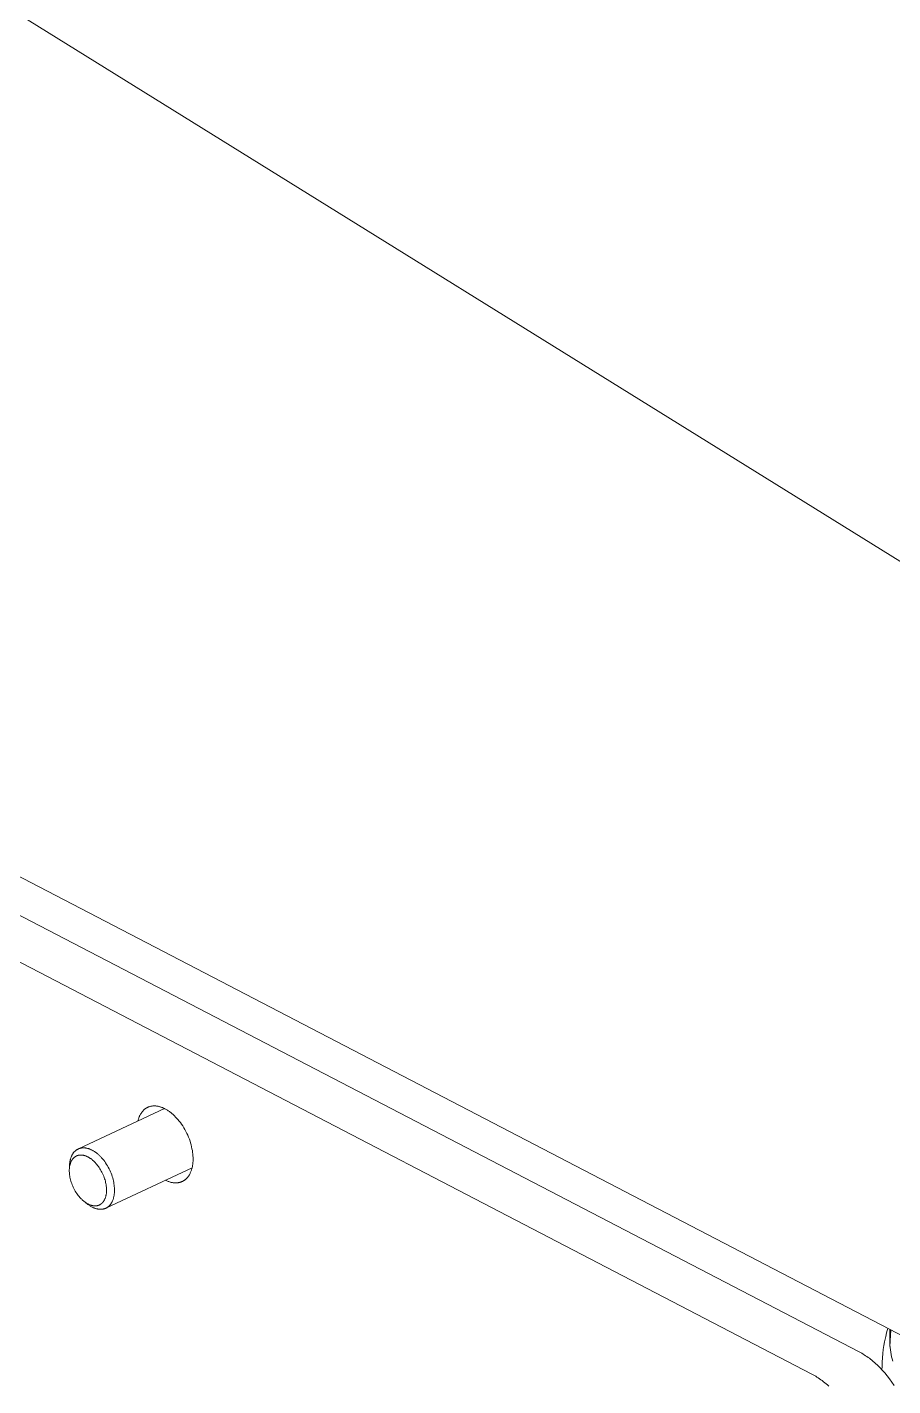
# Model space of a CAD drawing. Header units: millimetres. Extents: x -507 to 4570, y -12 to 3479.
# Drawn here: x 3054.8 to 3133.3, y 1423.6 to 1546.7 of the extents above; entities that cross this region are included whole.
import ezdxf

# ---------------------------------------------------------------- set-up
doc = ezdxf.new("R2010")
doc.units = ezdxf.units.MM
doc.layers.add('ZANO_R', color=7, linetype='Continuous', lineweight=0)

msp = doc.modelspace()

# ---------------------------------------------------------------- linework, layer by layer
at = {"layer": 'ZANO_R'}
for p, q in [((2976.41, 1595.99), (3180.43, 1469.44)), ((3135.94, 1427.14), (2910.35, 1544.44)), ((2907.9, 1542.22), (3130.22, 1426.63)), ((3125.92, 1424.62), (2901.56, 1541.27)), ((3059.45, 1445.05), (3067.23, 1448.69)), ((3065.01, 1448.07), (3065.03, 1448.12)), ((3065.03, 1448.12), (3065.06, 1448.17)), ((3065.06, 1448.17), (3065.08, 1448.21)), ((3065.08, 1448.21), (3065.11, 1448.25)), ((3065.11, 1448.25), (3065.14, 1448.3)), ((3065.14, 1448.3), (3065.17, 1448.34)), ((3065.17, 1448.34), (3065.2, 1448.38)), ((3065.2, 1448.38), (3065.23, 1448.42)), ((3065.23, 1448.42), (3065.26, 1448.46)), ((3065.26, 1448.46), (3065.3, 1448.49)), ((3065.3, 1448.49), (3065.33, 1448.53)), ((3065.33, 1448.53), (3065.37, 1448.56)), ((3065.37, 1448.56), (3065.4, 1448.59)), ((3065.4, 1448.59), (3065.44, 1448.62)), ((3065.44, 1448.62), (3065.48, 1448.65)), ((3065.48, 1448.65), (3065.52, 1448.68)), ((3065.52, 1448.68), (3065.54, 1448.69)), ((3065.54, 1448.69), (3065.56, 1448.71)), ((3065.56, 1448.71), (3065.58, 1448.72)), ((3065.58, 1448.72), (3065.6, 1448.73)), ((3065.6, 1448.73), (3065.62, 1448.74)), ((3065.62, 1448.74), (3065.64, 1448.76)), ((3065.64, 1448.76), (3065.66, 1448.77)), ((3065.66, 1448.77), (3065.68, 1448.78)), ((3065.68, 1448.78), (3065.7, 1448.79)), ((3065.7, 1448.79), (3065.72, 1448.8)), ((3065.72, 1448.8), (3065.74, 1448.81)), ((3065.74, 1448.81), (3065.76, 1448.82)), ((3065.76, 1448.82), (3065.79, 1448.83)), ((3065.79, 1448.83), (3065.81, 1448.83)), ((3065.81, 1448.83), (3065.83, 1448.84)), ((3065.83, 1448.84), (3065.85, 1448.85)), ((3065.85, 1448.85), (3065.9, 1448.86)), ((3065.9, 1448.86), (3065.94, 1448.88)), ((3065.94, 1448.88), (3065.99, 1448.89)), ((3065.99, 1448.89), (3066.03, 1448.9)), ((3066.03, 1448.9), (3066.08, 1448.91)), ((3066.08, 1448.91), (3066.13, 1448.91)), ((3066.13, 1448.91), (3066.17, 1448.92)), ((3066.17, 1448.92), (3066.22, 1448.92)), ((3066.22, 1448.92), (3066.27, 1448.92)), ((3066.27, 1448.92), (3066.32, 1448.92)), ((3066.32, 1448.92), (3066.37, 1448.92)), ((3066.37, 1448.92), (3066.42, 1448.92)), ((3066.42, 1448.92), (3066.46, 1448.92)), ((3066.46, 1448.92), (3066.51, 1448.91)), ((3066.51, 1448.91), (3066.56, 1448.9)), ((3066.56, 1448.9), (3066.61, 1448.9)), ((3066.61, 1448.9), (3066.66, 1448.89)), ((3066.66, 1448.89), (3066.71, 1448.88)), ((3066.71, 1448.88), (3066.76, 1448.87)), ((3066.76, 1448.87), (3066.81, 1448.85)), ((3066.81, 1448.85), (3066.85, 1448.84)), ((3066.85, 1448.84), (3066.9, 1448.82)), ((3066.9, 1448.82), (3066.95, 1448.81)), ((3066.95, 1448.81), (3067, 1448.79)), ((3067, 1448.79), (3067.05, 1448.77)), ((3067.05, 1448.77), (3067.1, 1448.75)), ((3067.1, 1448.75), (3067.14, 1448.73)), ((3067.14, 1448.73), (3067.19, 1448.71)), ((3067.19, 1448.71), (3067.24, 1448.68)), ((3067.24, 1448.68), (3067.28, 1448.66)), ((3067.28, 1448.66), (3067.34, 1448.63)), ((3067.34, 1448.63), (3067.4, 1448.6)), ((3067.4, 1448.6), (3067.45, 1448.56)), ((3067.45, 1448.56), (3067.51, 1448.53)), ((3067.51, 1448.53), (3067.57, 1448.49)), ((3067.57, 1448.49), (3067.63, 1448.45)), ((3067.63, 1448.45), (3067.69, 1448.41)), ((3067.69, 1448.41), (3067.75, 1448.37)), ((3067.75, 1448.37), (3067.81, 1448.32)), ((3067.81, 1448.32), (3067.87, 1448.27)), ((3067.87, 1448.27), (3067.93, 1448.22)), ((3067.93, 1448.22), (3067.98, 1448.17)), ((3067.98, 1448.17), (3068.04, 1448.12)), ((3068.04, 1448.12), (3068.1, 1448.06)), ((3064.82, 1447.56), (3064.84, 1447.61)), ((3064.84, 1447.61), (3064.85, 1447.67)), ((3064.85, 1447.67), (3064.87, 1447.72)), ((3064.87, 1447.72), (3064.88, 1447.77)), ((3064.88, 1447.77), (3064.9, 1447.83)), ((3064.9, 1447.83), (3064.92, 1447.88)), ((3064.92, 1447.88), (3064.94, 1447.93)), ((3064.94, 1447.93), (3064.96, 1447.98)), ((3064.96, 1447.98), (3064.98, 1448.03)), ((3064.98, 1448.03), (3065.01, 1448.07)), ((3068.1, 1448.06), (3068.16, 1448.01)), ((3068.16, 1448.01), (3068.22, 1447.95)), ((3068.22, 1447.95), (3068.28, 1447.89)), ((3068.28, 1447.89), (3068.34, 1447.82)), ((3068.34, 1447.82), (3068.45, 1447.69)), ((3068.45, 1447.69), (3068.57, 1447.55)), ((3068.57, 1447.55), (3068.68, 1447.41)), ((3068.68, 1447.41), (3068.79, 1447.26)), ((3068.79, 1447.26), (3068.89, 1447.11)), ((3068.89, 1447.11), (3068.99, 1446.94)), ((3068.99, 1446.94), (3069.09, 1446.78)), ((3069.09, 1446.78), (3069.18, 1446.61)), ((3069.18, 1446.61), (3069.26, 1446.44)), ((3069.26, 1446.44), (3069.34, 1446.27)), ((3069.34, 1446.27), (3069.42, 1446.09)), ((3069.42, 1446.09), (3069.49, 1445.92)), ((3069.49, 1445.92), (3069.55, 1445.74)), ((3069.55, 1445.74), (3069.6, 1445.57)), ((3058.85, 1444.46), (3058.83, 1444.41)), ((3058.87, 1444.5), (3058.85, 1444.46)), ((3058.9, 1444.54), (3058.87, 1444.5)), ((3058.92, 1444.58), (3058.9, 1444.54)), ((3058.95, 1444.62), (3058.92, 1444.58)), ((3058.97, 1444.66), (3058.95, 1444.62)), ((3059, 1444.69), (3058.97, 1444.66)), ((3059.02, 1444.71), (3059, 1444.69)), ((3059.03, 1444.73), (3059.02, 1444.71)), ((3059.05, 1444.75), (3059.03, 1444.73)), ((3059.06, 1444.76), (3059.05, 1444.75)), ((3059.08, 1444.78), (3059.06, 1444.76)), ((3059.09, 1444.8), (3059.08, 1444.78)), ((3059.11, 1444.81), (3059.09, 1444.8)), ((3059.12, 1444.83), (3059.11, 1444.81)), ((3059.14, 1444.84), (3059.12, 1444.83)), ((3059.16, 1444.86), (3059.14, 1444.84)), ((3059.17, 1444.87), (3059.16, 1444.86)), ((3059.19, 1444.89), (3059.17, 1444.87)), ((3059.21, 1444.9), (3059.19, 1444.89)), ((3059.22, 1444.91), (3059.21, 1444.9)), ((3059.24, 1444.93), (3059.22, 1444.91)), ((3059.26, 1444.94), (3059.24, 1444.93)), ((3059.28, 1444.95), (3059.26, 1444.94)), ((3059.29, 1444.96), (3059.28, 1444.95)), ((3059.31, 1444.97), (3059.29, 1444.96)), ((3059.33, 1444.98), (3059.31, 1444.97)), ((3059.31, 1444.41), (3059.33, 1444.42)), ((3059.35, 1444.99), (3059.33, 1444.98)), ((3059.33, 1444.42), (3059.35, 1444.42)), ((3059.37, 1445), (3059.35, 1444.99)), ((3059.35, 1444.42), (3059.36, 1444.43)), ((3059.36, 1444.43), (3059.38, 1444.44)), ((3059.39, 1445.01), (3059.37, 1445)), ((3059.38, 1444.44), (3059.4, 1444.44)), ((3059.41, 1445.02), (3059.39, 1445.01)), ((3059.4, 1444.44), (3059.42, 1444.45)), ((3059.43, 1445.03), (3059.41, 1445.02)), ((3059.42, 1444.45), (3059.44, 1444.45)), ((3059.45, 1445.04), (3059.43, 1445.03)), ((3059.44, 1444.45), (3059.45, 1444.45)), ((3059.47, 1445.05), (3059.45, 1445.04)), ((3059.45, 1444.45), (3059.47, 1444.46)), ((3059.48, 1445.06), (3059.47, 1445.05)), ((3059.47, 1444.46), (3059.49, 1444.46)), ((3059.5, 1445.06), (3059.48, 1445.06)), ((3059.49, 1444.46), (3059.51, 1444.46)), ((3059.52, 1445.07), (3059.5, 1445.06)), ((3059.51, 1444.46), (3059.53, 1444.47)), ((3059.55, 1445.08), (3059.52, 1445.07)), ((3059.53, 1444.47), (3059.55, 1444.47)), ((3059.57, 1445.08), (3059.55, 1445.08)), ((3059.55, 1444.47), (3059.57, 1444.47)), ((3059.59, 1445.09), (3059.57, 1445.08)), ((3059.57, 1444.47), (3059.59, 1444.47)), ((3059.61, 1445.1), (3059.59, 1445.09)), ((3059.59, 1444.47), (3059.61, 1444.47)), ((3059.63, 1445.1), (3059.61, 1445.1)), ((3059.61, 1444.47), (3059.62, 1444.47)), ((3059.62, 1444.47), (3059.64, 1444.47)), ((3059.65, 1445.1), (3059.63, 1445.1)), ((3059.64, 1444.47), (3059.66, 1444.47)), ((3059.67, 1445.11), (3059.65, 1445.1)), ((3059.66, 1444.47), (3059.68, 1444.47)), ((3059.69, 1445.11), (3059.67, 1445.11)), ((3059.68, 1444.47), (3059.7, 1444.47)), ((3059.71, 1445.12), (3059.69, 1445.11)), ((3059.7, 1444.47), (3059.72, 1444.47)), ((3059.73, 1445.12), (3059.71, 1445.12)), ((3059.72, 1444.47), (3059.74, 1444.47)), ((3059.75, 1445.12), (3059.73, 1445.12)), ((3059.74, 1444.47), (3059.78, 1444.47)), ((3059.77, 1445.12), (3059.75, 1445.12)), ((3059.8, 1445.13), (3059.77, 1445.12)), ((3059.78, 1444.47), (3059.82, 1444.46)), ((3059.82, 1445.13), (3059.8, 1445.13)), ((3059.84, 1445.13), (3059.82, 1445.13)), ((3059.82, 1444.46), (3059.86, 1444.46)), ((3059.86, 1445.13), (3059.84, 1445.13)), ((3059.9, 1445.13), (3059.86, 1445.13)), ((3059.86, 1444.46), (3059.9, 1444.45)), ((3059.95, 1445.13), (3059.9, 1445.13)), ((3059.9, 1444.45), (3059.94, 1444.44)), ((3059.94, 1444.44), (3059.97, 1444.43)), ((3059.99, 1445.13), (3059.95, 1445.13)), ((3059.97, 1444.43), (3060.01, 1444.42)), ((3060.04, 1445.12), (3059.99, 1445.13)), ((3060.01, 1444.42), (3060.05, 1444.41)), ((3060.08, 1445.12), (3060.04, 1445.12)), ((3060.12, 1445.11), (3060.08, 1445.12)), ((3060.17, 1445.1), (3060.12, 1445.11)), ((3060.21, 1445.09), (3060.17, 1445.1)), ((3060.26, 1445.08), (3060.21, 1445.09)), ((3060.3, 1445.07), (3060.26, 1445.08)), ((3060.34, 1445.06), (3060.3, 1445.07)), ((3060.39, 1445.04), (3060.34, 1445.06)), ((3060.43, 1445.03), (3060.39, 1445.04)), ((3060.47, 1445.01), (3060.43, 1445.03)), ((3060.52, 1444.99), (3060.47, 1445.01)), ((3060.56, 1444.97), (3060.52, 1444.99)), ((3060.6, 1444.95), (3060.56, 1444.97)), ((3060.65, 1444.93), (3060.6, 1444.95)), ((3060.69, 1444.91), (3060.65, 1444.93)), ((3060.74, 1444.88), (3060.69, 1444.91)), ((3060.78, 1444.86), (3060.74, 1444.88)), ((3060.83, 1444.83), (3060.78, 1444.86)), ((3060.88, 1444.8), (3060.83, 1444.83)), ((3060.92, 1444.77), (3060.88, 1444.8)), ((3060.97, 1444.73), (3060.92, 1444.77)), ((3061.02, 1444.7), (3060.97, 1444.73)), ((3061.07, 1444.66), (3061.02, 1444.7)), ((3061.12, 1444.62), (3061.07, 1444.66)), ((3061.16, 1444.59), (3061.12, 1444.62)), ((3061.21, 1444.54), (3061.16, 1444.59)), ((3061.26, 1444.5), (3061.21, 1444.54)), ((3061.31, 1444.46), (3061.26, 1444.5)), ((3061.36, 1444.41), (3061.31, 1444.46)), ((3069.6, 1445.57), (3069.65, 1445.39)), ((3069.65, 1445.39), (3069.7, 1445.22)), ((3069.7, 1445.22), (3069.73, 1445.05)), ((3069.73, 1445.05), (3069.77, 1444.89)), ((3069.77, 1444.89), (3069.79, 1444.72)), ((3069.79, 1444.72), (3069.81, 1444.56)), ((3069.81, 1444.56), (3069.82, 1444.41)), ((3058.61, 1443.16), (3058.62, 1443.21)), ((3058.62, 1443.26), (3058.63, 1443.56)), ((3058.62, 1443.31), (3058.63, 1443.35)), ((3058.62, 1443.26), (3058.62, 1443.31)), ((3058.62, 1443.21), (3058.62, 1443.26)), ((3058.64, 1443.62), (3058.63, 1443.56)), ((3058.63, 1443.35), (3058.64, 1443.4)), ((3058.65, 1443.72), (3058.64, 1443.67)), ((3058.64, 1443.67), (3058.64, 1443.62)), ((3058.64, 1443.45), (3058.65, 1443.49)), ((3058.64, 1443.4), (3058.64, 1443.45)), ((3058.66, 1443.83), (3058.65, 1443.78)), ((3058.65, 1443.78), (3058.65, 1443.72)), ((3058.65, 1443.49), (3058.66, 1443.54)), ((3058.67, 1443.88), (3058.66, 1443.83)), ((3058.66, 1443.54), (3058.67, 1443.58)), ((3058.68, 1443.93), (3058.67, 1443.88)), ((3058.67, 1443.58), (3058.68, 1443.63)), ((3058.69, 1443.98), (3058.68, 1443.93)), ((3058.68, 1443.63), (3058.7, 1443.67)), ((3058.7, 1444.03), (3058.69, 1443.98)), ((3058.71, 1444.08), (3058.7, 1444.03)), ((3058.7, 1443.67), (3058.71, 1443.71)), ((3058.72, 1444.13), (3058.71, 1444.08)), ((3058.71, 1443.71), (3058.72, 1443.75)), ((3058.74, 1444.18), (3058.72, 1444.13)), ((3058.72, 1443.75), (3058.74, 1443.8)), ((3058.76, 1444.23), (3058.74, 1444.18)), ((3058.74, 1443.8), (3058.76, 1443.84)), ((3058.77, 1444.28), (3058.76, 1444.23)), ((3058.76, 1443.84), (3058.77, 1443.88)), ((3058.79, 1444.32), (3058.77, 1444.28)), ((3058.77, 1443.88), (3058.79, 1443.92)), ((3058.81, 1444.37), (3058.79, 1444.32)), ((3058.79, 1443.92), (3058.81, 1443.95)), ((3058.83, 1444.41), (3058.81, 1444.37)), ((3058.81, 1443.95), (3058.83, 1443.99)), ((3058.83, 1443.99), (3058.86, 1444.03)), ((3058.86, 1444.03), (3058.87, 1444.04)), ((3058.87, 1444.04), (3058.88, 1444.06)), ((3058.88, 1444.06), (3058.89, 1444.08)), ((3058.89, 1444.08), (3058.9, 1444.09)), ((3058.9, 1444.09), (3058.91, 1444.11)), ((3058.91, 1444.11), (3058.93, 1444.13)), ((3058.93, 1444.13), (3058.94, 1444.14)), ((3058.94, 1444.14), (3058.95, 1444.16)), ((3058.95, 1444.16), (3058.97, 1444.17)), ((3058.97, 1444.17), (3058.98, 1444.19)), ((3058.98, 1444.19), (3058.99, 1444.2)), ((3058.99, 1444.2), (3059.01, 1444.21)), ((3059.01, 1444.21), (3059.02, 1444.23)), ((3059.02, 1444.23), (3059.04, 1444.24)), ((3059.04, 1444.24), (3059.05, 1444.25)), ((3059.05, 1444.25), (3059.07, 1444.27)), ((3059.07, 1444.27), (3059.08, 1444.28)), ((3059.08, 1444.28), (3059.1, 1444.29)), ((3059.1, 1444.29), (3059.11, 1444.3)), ((3059.11, 1444.3), (3059.13, 1444.31)), ((3059.13, 1444.31), (3059.14, 1444.32)), ((3059.14, 1444.32), (3059.16, 1444.33)), ((3059.16, 1444.33), (3059.17, 1444.34)), ((3059.17, 1444.34), (3059.19, 1444.35)), ((3059.19, 1444.35), (3059.21, 1444.36)), ((3059.21, 1444.36), (3059.22, 1444.37)), ((3059.22, 1444.37), (3059.24, 1444.38)), ((3059.24, 1444.38), (3059.26, 1444.39)), ((3059.26, 1444.39), (3059.27, 1444.4)), ((3059.27, 1444.4), (3059.29, 1444.4)), ((3059.29, 1444.4), (3059.31, 1444.41)), ((3060.05, 1444.41), (3060.09, 1444.39)), ((3060.09, 1444.39), (3060.13, 1444.38)), ((3060.13, 1444.38), (3060.17, 1444.36)), ((3060.17, 1444.36), (3060.2, 1444.35)), ((3060.2, 1444.35), (3060.24, 1444.33)), ((3060.24, 1444.33), (3060.28, 1444.31)), ((3060.28, 1444.31), (3060.32, 1444.29)), ((3060.32, 1444.29), (3060.35, 1444.27)), ((3060.35, 1444.27), (3060.39, 1444.25)), ((3060.39, 1444.25), (3060.43, 1444.22)), ((3060.43, 1444.22), (3060.47, 1444.2)), ((3060.47, 1444.2), (3060.51, 1444.17)), ((3060.51, 1444.17), (3060.55, 1444.15)), ((3060.55, 1444.15), (3060.59, 1444.12)), ((3060.59, 1444.12), (3060.63, 1444.09)), ((3060.63, 1444.09), (3060.67, 1444.06)), ((3060.67, 1444.06), (3060.71, 1444.02)), ((3060.71, 1444.02), (3060.75, 1443.99)), ((3060.75, 1443.99), (3060.79, 1443.96)), ((3060.79, 1443.96), (3060.83, 1443.92)), ((3060.83, 1443.92), (3060.87, 1443.88)), ((3060.87, 1443.88), (3060.91, 1443.84)), ((3060.91, 1443.84), (3060.94, 1443.8)), ((3060.94, 1443.8), (3060.98, 1443.76)), ((3060.98, 1443.76), (3061.02, 1443.72)), ((3061.02, 1443.72), (3061.1, 1443.63)), ((3061.1, 1443.63), (3061.17, 1443.54)), ((3061.17, 1443.54), (3061.25, 1443.44)), ((3061.25, 1443.44), (3061.32, 1443.34)), ((3061.32, 1443.34), (3061.38, 1443.23)), ((3061.4, 1444.37), (3061.36, 1444.41)), ((3061.38, 1443.23), (3061.45, 1443.13)), ((3061.45, 1444.32), (3061.4, 1444.37)), ((3061.5, 1444.27), (3061.45, 1444.32)), ((3061.54, 1444.22), (3061.5, 1444.27)), ((3061.64, 1444.11), (3061.54, 1444.22)), ((3061.73, 1444), (3061.64, 1444.11)), ((3061.82, 1443.88), (3061.73, 1444)), ((3061.9, 1443.76), (3061.82, 1443.88)), ((3061.98, 1443.63), (3061.9, 1443.76)), ((3069.74, 1443.32), (3061.97, 1439.68)), ((3062.06, 1443.5), (3061.98, 1443.63)), ((3062.14, 1443.37), (3062.06, 1443.5)), ((3062.21, 1443.23), (3062.14, 1443.37)), ((3062.28, 1443.1), (3062.21, 1443.23)), ((3069.72, 1443.22), (3069.7, 1443.16)), ((3069.74, 1443.29), (3069.72, 1443.22)), ((3069.75, 1443.36), (3069.74, 1443.29)), ((3069.77, 1443.42), (3069.75, 1443.36)), ((3069.78, 1443.49), (3069.77, 1443.42)), ((3069.79, 1443.56), (3069.78, 1443.49)), ((3069.8, 1443.63), (3069.79, 1443.56)), ((3069.81, 1443.69), (3069.8, 1443.63)), ((3069.82, 1443.76), (3069.81, 1443.69)), ((3069.82, 1444.41), (3069.83, 1444.26)), ((3069.83, 1443.9), (3069.82, 1443.83)), ((3069.82, 1443.83), (3069.82, 1443.76)), ((3069.83, 1444.26), (3069.83, 1444.11)), ((3069.83, 1444.11), (3069.83, 1444.04)), ((3069.83, 1444.04), (3069.83, 1443.97)), ((3069.83, 1443.97), (3069.83, 1443.9)), ((3058.61, 1443.12), (3058.61, 1443.16)), ((3058.61, 1443.07), (3058.61, 1443.12)), ((3058.61, 1443.02), (3058.61, 1443.07)), ((3058.61, 1442.97), (3058.61, 1443.02)), ((3058.62, 1442.88), (3058.61, 1442.97)), ((3058.62, 1442.78), (3058.62, 1442.88)), ((3058.63, 1442.67), (3058.62, 1442.78)), ((3058.65, 1442.57), (3058.63, 1442.67)), ((3058.67, 1442.46), (3058.65, 1442.57)), ((3058.69, 1442.35), (3058.67, 1442.46)), ((3058.72, 1442.24), (3058.69, 1442.35)), ((3058.75, 1442.12), (3058.72, 1442.24)), ((3058.79, 1442.01), (3058.75, 1442.12)), ((3058.83, 1441.89), (3058.79, 1442.01)), ((3061.45, 1443.13), (3061.51, 1443.02)), ((3061.51, 1443.02), (3061.57, 1442.91)), ((3061.57, 1442.91), (3061.63, 1442.79)), ((3061.63, 1442.79), (3061.68, 1442.68)), ((3061.68, 1442.68), (3061.73, 1442.56)), ((3061.73, 1442.56), (3061.77, 1442.45)), ((3061.77, 1442.45), (3061.81, 1442.33)), ((3061.81, 1442.33), (3061.85, 1442.22)), ((3061.85, 1442.22), (3061.88, 1442.1)), ((3061.88, 1442.1), (3061.9, 1441.99)), ((3061.9, 1441.99), (3061.93, 1441.88)), ((3062.34, 1442.96), (3062.28, 1443.1)), ((3062.4, 1442.82), (3062.34, 1442.96)), ((3062.45, 1442.68), (3062.4, 1442.82)), ((3062.5, 1442.54), (3062.45, 1442.68)), ((3062.54, 1442.4), (3062.5, 1442.54)), ((3062.58, 1442.26), (3062.54, 1442.4)), ((3062.61, 1442.13), (3062.58, 1442.26)), ((3062.64, 1441.99), (3062.61, 1442.13)), ((3062.66, 1441.86), (3062.64, 1441.99)), ((3067.39, 1442.16), (3067.33, 1442.19)), ((3067.45, 1442.14), (3067.39, 1442.16)), ((3067.5, 1442.11), (3067.45, 1442.14)), ((3067.56, 1442.09), (3067.5, 1442.11)), ((3067.62, 1442.07), (3067.56, 1442.09)), ((3067.68, 1442.05), (3067.62, 1442.07)), ((3067.74, 1442.03), (3067.68, 1442.05)), ((3067.79, 1442.02), (3067.74, 1442.03)), ((3067.85, 1442), (3067.79, 1442.02)), ((3067.91, 1441.99), (3067.85, 1442)), ((3067.97, 1441.98), (3067.91, 1441.99)), ((3068.03, 1441.97), (3067.97, 1441.98)), ((3068.09, 1441.96), (3068.03, 1441.97)), ((3068.15, 1441.96), (3068.09, 1441.96)), ((3068.17, 1441.96), (3068.15, 1441.96)), ((3068.2, 1441.96), (3068.17, 1441.96)), ((3068.23, 1441.96), (3068.2, 1441.96)), ((3068.26, 1441.96), (3068.23, 1441.96)), ((3068.29, 1441.96), (3068.26, 1441.96)), ((3068.32, 1441.96), (3068.29, 1441.96)), ((3068.35, 1441.96), (3068.32, 1441.96)), ((3068.38, 1441.96), (3068.35, 1441.96)), ((3068.41, 1441.96), (3068.38, 1441.96)), ((3068.43, 1441.97), (3068.41, 1441.96)), ((3068.46, 1441.97), (3068.43, 1441.97)), ((3068.49, 1441.97), (3068.46, 1441.97)), ((3068.52, 1441.98), (3068.49, 1441.97)), ((3068.55, 1441.98), (3068.52, 1441.98)), ((3068.57, 1441.99), (3068.55, 1441.98)), ((3068.6, 1442), (3068.57, 1441.99)), ((3068.63, 1442), (3068.6, 1442)), ((3068.66, 1442.01), (3068.63, 1442)), ((3068.68, 1442.02), (3068.66, 1442.01)), ((3068.71, 1442.03), (3068.68, 1442.02)), ((3068.74, 1442.04), (3068.71, 1442.03)), ((3068.76, 1442.05), (3068.74, 1442.04)), ((3068.79, 1442.06), (3068.76, 1442.05)), ((3068.81, 1442.07), (3068.79, 1442.06)), ((3068.84, 1442.08), (3068.81, 1442.07)), ((3068.87, 1442.09), (3068.84, 1442.08)), ((3068.89, 1442.1), (3068.87, 1442.09)), ((3068.92, 1442.12), (3068.89, 1442.1)), ((3068.94, 1442.13), (3068.92, 1442.12)), ((3068.97, 1442.14), (3068.94, 1442.13)), ((3068.99, 1442.16), (3068.97, 1442.14)), ((3069.01, 1442.17), (3068.99, 1442.16)), ((3069.04, 1442.19), (3069.01, 1442.17)), ((3069.06, 1442.21), (3069.04, 1442.19)), ((3069.08, 1442.22), (3069.06, 1442.21)), ((3069.11, 1442.24), (3069.08, 1442.22)), ((3069.13, 1442.26), (3069.11, 1442.24)), ((3069.15, 1442.28), (3069.13, 1442.26)), ((3069.17, 1442.3), (3069.15, 1442.28)), ((3069.2, 1442.31), (3069.17, 1442.3)), ((3069.22, 1442.33), (3069.2, 1442.31)), ((3069.24, 1442.35), (3069.22, 1442.33)), ((3069.26, 1442.38), (3069.24, 1442.35)), ((3069.28, 1442.4), (3069.26, 1442.38)), ((3069.3, 1442.42), (3069.28, 1442.4)), ((3069.32, 1442.44), (3069.3, 1442.42)), ((3069.34, 1442.46), (3069.32, 1442.44)), ((3069.36, 1442.49), (3069.34, 1442.46)), ((3069.38, 1442.51), (3069.36, 1442.49)), ((3069.39, 1442.53), (3069.38, 1442.51)), ((3069.41, 1442.56), (3069.39, 1442.53)), ((3069.43, 1442.58), (3069.41, 1442.56)), ((3069.46, 1442.64), (3069.43, 1442.58)), ((3069.5, 1442.69), (3069.46, 1442.64)), ((3069.53, 1442.74), (3069.5, 1442.69)), ((3069.56, 1442.8), (3069.53, 1442.74)), ((3069.58, 1442.86), (3069.56, 1442.8)), ((3069.61, 1442.91), (3069.58, 1442.86)), ((3069.64, 1442.97), (3069.61, 1442.91)), ((3069.66, 1443.04), (3069.64, 1442.97)), ((3069.68, 1443.1), (3069.66, 1443.04)), ((3069.7, 1443.16), (3069.68, 1443.1)), ((3058.87, 1441.78), (3058.83, 1441.89)), ((3058.92, 1441.66), (3058.87, 1441.78)), ((3058.97, 1441.55), (3058.92, 1441.66)), ((3059.02, 1441.43), (3058.97, 1441.55)), ((3059.08, 1441.32), (3059.02, 1441.43)), ((3059.15, 1441.21), (3059.08, 1441.32)), ((3059.21, 1441.1), (3059.15, 1441.21)), ((3059.28, 1441), (3059.21, 1441.1)), ((3059.35, 1440.9), (3059.28, 1441)), ((3059.42, 1440.8), (3059.35, 1440.9)), ((3059.5, 1440.71), (3059.42, 1440.8)), ((3061.92, 1440.76), (3061.91, 1440.71)), ((3061.93, 1440.8), (3061.92, 1440.76)), ((3061.93, 1441.88), (3061.95, 1441.77)), ((3061.94, 1440.85), (3061.93, 1440.8)), ((3061.95, 1440.89), (3061.94, 1440.85)), ((3061.95, 1441.77), (3061.96, 1441.66)), ((3061.96, 1440.94), (3061.95, 1440.89)), ((3061.96, 1441.66), (3061.97, 1441.56)), ((3061.97, 1440.98), (3061.96, 1440.94)), ((3061.97, 1441.56), (3061.98, 1441.46)), ((3061.98, 1441.08), (3061.97, 1441.03)), ((3061.97, 1441.03), (3061.97, 1440.98)), ((3061.98, 1441.46), (3061.98, 1441.36)), ((3061.98, 1441.36), (3061.99, 1441.32)), ((3061.99, 1441.27), (3061.98, 1441.22)), ((3061.98, 1441.22), (3061.98, 1441.17)), ((3061.98, 1441.17), (3061.98, 1441.13)), ((3061.98, 1441.13), (3061.98, 1441.08)), ((3061.99, 1441.32), (3061.99, 1441.27)), ((3062.65, 1440.69), (3062.66, 1440.74)), ((3062.68, 1441.73), (3062.66, 1441.86)), ((3062.66, 1440.74), (3062.67, 1440.8)), ((3062.67, 1440.8), (3062.68, 1440.85)), ((3062.69, 1441.61), (3062.68, 1441.73)), ((3062.68, 1440.85), (3062.69, 1440.91)), ((3062.7, 1441.49), (3062.69, 1441.61)), ((3062.69, 1440.97), (3062.7, 1441.02)), ((3062.69, 1440.91), (3062.69, 1440.97)), ((3062.71, 1441.37), (3062.7, 1441.49)), ((3062.7, 1441.08), (3062.71, 1441.14)), ((3062.7, 1441.02), (3062.7, 1441.08)), ((3062.71, 1441.31), (3062.71, 1441.37)), ((3062.71, 1441.25), (3062.71, 1441.31)), ((3062.71, 1441.2), (3062.71, 1441.25)), ((3062.71, 1441.14), (3062.71, 1441.2)), ((3059.57, 1440.62), (3059.5, 1440.71)), ((3059.61, 1440.58), (3059.57, 1440.62)), ((3059.65, 1440.54), (3059.61, 1440.58)), ((3059.69, 1440.5), (3059.65, 1440.54)), ((3059.73, 1440.46), (3059.69, 1440.5)), ((3059.77, 1440.42), (3059.73, 1440.46)), ((3059.81, 1440.38), (3059.77, 1440.42)), ((3059.85, 1440.35), (3059.81, 1440.38)), ((3059.89, 1440.31), (3059.85, 1440.35)), ((3059.93, 1440.28), (3059.89, 1440.31)), ((3059.97, 1440.25), (3059.93, 1440.28)), ((3060.01, 1440.22), (3059.97, 1440.25)), ((3060.05, 1440.19), (3060.01, 1440.22)), ((3060.09, 1440.16), (3060.05, 1440.19)), ((3060.3, 1440), (3060.05, 1440.19)), ((3060.13, 1440.14), (3060.09, 1440.16)), ((3060.16, 1440.11), (3060.13, 1440.14)), ((3060.2, 1440.09), (3060.16, 1440.11)), ((3060.24, 1440.07), (3060.2, 1440.09)), ((3060.28, 1440.05), (3060.24, 1440.07)), ((3060.32, 1440.03), (3060.28, 1440.05)), ((3060.3, 1440), (3060.35, 1439.96)), ((3060.35, 1440.01), (3060.32, 1440.03)), ((3060.39, 1439.99), (3060.35, 1440.01)), ((3060.35, 1439.96), (3060.41, 1439.92)), ((3060.43, 1439.97), (3060.39, 1439.99)), ((3060.41, 1439.92), (3060.46, 1439.89)), ((3060.47, 1439.96), (3060.43, 1439.97)), ((3060.46, 1439.89), (3060.51, 1439.85)), ((3060.51, 1439.94), (3060.47, 1439.96)), ((3060.54, 1439.93), (3060.51, 1439.94)), ((3060.51, 1439.85), (3060.57, 1439.82)), ((3060.58, 1439.92), (3060.54, 1439.93)), ((3060.57, 1439.82), (3060.62, 1439.79)), ((3060.62, 1439.91), (3060.58, 1439.92)), ((3060.66, 1439.9), (3060.62, 1439.91)), ((3060.62, 1439.79), (3060.68, 1439.76)), ((3060.7, 1439.89), (3060.66, 1439.9)), ((3060.68, 1439.76), (3060.74, 1439.73)), ((3060.74, 1439.88), (3060.7, 1439.89)), ((3060.78, 1439.87), (3060.74, 1439.88)), ((3060.74, 1439.73), (3060.78, 1439.71)), ((3060.82, 1439.87), (3060.78, 1439.87)), ((3060.78, 1439.71), (3060.83, 1439.69)), ((3060.86, 1439.87), (3060.82, 1439.87)), ((3060.83, 1439.69), (3060.87, 1439.67)), ((3060.87, 1439.86), (3060.86, 1439.87)), ((3060.89, 1439.86), (3060.87, 1439.86)), ((3060.87, 1439.67), (3060.92, 1439.65)), ((3060.91, 1439.86), (3060.89, 1439.86)), ((3060.93, 1439.86), (3060.91, 1439.86)), ((3060.92, 1439.65), (3060.97, 1439.64)), ((3060.95, 1439.86), (3060.93, 1439.86)), ((3060.97, 1439.86), (3060.95, 1439.86)), ((3060.99, 1439.86), (3060.97, 1439.86)), ((3060.97, 1439.64), (3061.01, 1439.62)), ((3061.01, 1439.87), (3060.99, 1439.86)), ((3061.03, 1439.87), (3061.01, 1439.87)), ((3061.01, 1439.62), (3061.06, 1439.61)), ((3061.05, 1439.87), (3061.03, 1439.87)), ((3061.07, 1439.87), (3061.05, 1439.87)), ((3061.06, 1439.61), (3061.11, 1439.6)), ((3061.09, 1439.87), (3061.07, 1439.87)), ((3061.1, 1439.88), (3061.09, 1439.87)), ((3061.12, 1439.88), (3061.1, 1439.88)), ((3061.11, 1439.6), (3061.15, 1439.59)), ((3061.14, 1439.88), (3061.12, 1439.88)), ((3061.16, 1439.89), (3061.14, 1439.88)), ((3061.15, 1439.59), (3061.2, 1439.58)), ((3061.18, 1439.89), (3061.16, 1439.89)), ((3061.2, 1439.9), (3061.18, 1439.89)), ((3061.21, 1439.9), (3061.2, 1439.9)), ((3061.2, 1439.58), (3061.25, 1439.57)), ((3061.23, 1439.91), (3061.21, 1439.9)), ((3061.25, 1439.91), (3061.23, 1439.91)), ((3061.27, 1439.92), (3061.25, 1439.91)), ((3061.25, 1439.57), (3061.3, 1439.56)), ((3061.29, 1439.93), (3061.27, 1439.92)), ((3061.3, 1439.93), (3061.29, 1439.93)), ((3061.32, 1439.94), (3061.3, 1439.93)), ((3061.3, 1439.56), (3061.34, 1439.56)), ((3061.34, 1439.95), (3061.32, 1439.94)), ((3061.35, 1439.96), (3061.34, 1439.95)), ((3061.34, 1439.56), (3061.37, 1439.56)), ((3061.37, 1439.97), (3061.35, 1439.96)), ((3061.39, 1439.97), (3061.37, 1439.97)), ((3061.37, 1439.56), (3061.39, 1439.56)), ((3061.4, 1439.98), (3061.39, 1439.97)), ((3061.39, 1439.56), (3061.41, 1439.56)), ((3061.42, 1439.99), (3061.4, 1439.98)), ((3061.41, 1439.56), (3061.44, 1439.56)), ((3061.44, 1440), (3061.42, 1439.99)), ((3061.45, 1440.01), (3061.44, 1440)), ((3061.44, 1439.56), (3061.46, 1439.56)), ((3061.47, 1440.02), (3061.45, 1440.01)), ((3061.46, 1439.56), (3061.48, 1439.56)), ((3061.48, 1440.04), (3061.47, 1440.02)), ((3061.5, 1440.05), (3061.48, 1440.04)), ((3061.48, 1439.56), (3061.51, 1439.56)), ((3061.52, 1440.06), (3061.5, 1440.05)), ((3061.51, 1439.56), (3061.53, 1439.56)), ((3061.53, 1440.07), (3061.52, 1440.06)), ((3061.55, 1440.08), (3061.53, 1440.07)), ((3061.53, 1439.56), (3061.55, 1439.56)), ((3061.56, 1440.1), (3061.55, 1440.08)), ((3061.55, 1439.56), (3061.58, 1439.56)), ((3061.57, 1440.11), (3061.56, 1440.1)), ((3061.59, 1440.12), (3061.57, 1440.11)), ((3061.58, 1439.56), (3061.6, 1439.57)), ((3061.6, 1440.14), (3061.59, 1440.12)), ((3061.62, 1440.15), (3061.6, 1440.14)), ((3061.6, 1439.57), (3061.62, 1439.57)), ((3061.63, 1440.17), (3061.62, 1440.15)), ((3061.62, 1439.57), (3061.64, 1439.57)), ((3061.64, 1440.18), (3061.63, 1440.17)), ((3061.66, 1440.2), (3061.64, 1440.18)), ((3061.64, 1439.57), (3061.67, 1439.58)), ((3061.67, 1440.21), (3061.66, 1440.2)), ((3061.68, 1440.23), (3061.67, 1440.21)), ((3061.67, 1439.58), (3061.69, 1439.58)), ((3061.69, 1440.24), (3061.68, 1440.23)), ((3061.71, 1440.26), (3061.69, 1440.24)), ((3061.69, 1439.58), (3061.71, 1439.59)), ((3061.72, 1440.28), (3061.71, 1440.26)), ((3061.71, 1439.59), (3061.73, 1439.59)), ((3061.73, 1440.3), (3061.72, 1440.28)), ((3061.74, 1440.31), (3061.73, 1440.3)), ((3061.73, 1439.59), (3061.76, 1439.6)), ((3061.76, 1440.35), (3061.74, 1440.31)), ((3061.78, 1440.38), (3061.76, 1440.35)), ((3061.76, 1439.6), (3061.78, 1439.6)), ((3061.8, 1440.42), (3061.78, 1440.38)), ((3061.78, 1439.6), (3061.8, 1439.61)), ((3061.82, 1440.46), (3061.8, 1440.42)), ((3061.8, 1439.61), (3061.82, 1439.62)), ((3061.84, 1440.5), (3061.82, 1440.46)), ((3061.82, 1439.62), (3061.84, 1439.62)), ((3061.86, 1440.54), (3061.84, 1440.5)), ((3061.84, 1439.62), (3061.86, 1439.63)), ((3061.87, 1440.58), (3061.86, 1440.54)), ((3061.86, 1439.63), (3061.88, 1439.64)), ((3061.89, 1440.62), (3061.87, 1440.58)), ((3061.88, 1439.64), (3061.91, 1439.65)), ((3061.9, 1440.67), (3061.89, 1440.62)), ((3061.91, 1440.71), (3061.9, 1440.67)), ((3061.91, 1439.65), (3061.93, 1439.66)), ((3061.93, 1439.66), (3061.95, 1439.67)), ((3061.95, 1439.67), (3061.97, 1439.68)), ((3061.97, 1439.68), (3061.99, 1439.69)), ((3061.99, 1439.69), (3062.01, 1439.7)), ((3062.01, 1439.7), (3062.03, 1439.71)), ((3062.03, 1439.71), (3062.05, 1439.73)), ((3062.05, 1439.73), (3062.07, 1439.74)), ((3062.07, 1439.74), (3062.08, 1439.75)), ((3062.08, 1439.75), (3062.1, 1439.76)), ((3062.1, 1439.76), (3062.12, 1439.78)), ((3062.12, 1439.78), (3062.14, 1439.79)), ((3062.14, 1439.79), (3062.16, 1439.81)), ((3062.16, 1439.81), (3062.18, 1439.82)), ((3062.18, 1439.82), (3062.19, 1439.84)), ((3062.19, 1439.84), (3062.21, 1439.85)), ((3062.21, 1439.85), (3062.23, 1439.87)), ((3062.23, 1439.87), (3062.25, 1439.89)), ((3062.25, 1439.89), (3062.26, 1439.91)), ((3062.26, 1439.91), (3062.28, 1439.92)), ((3062.28, 1439.92), (3062.29, 1439.94)), ((3062.29, 1439.94), (3062.31, 1439.96)), ((3062.31, 1439.96), (3062.33, 1439.98)), ((3062.33, 1439.98), (3062.34, 1440)), ((3062.34, 1440), (3062.36, 1440.02)), ((3062.36, 1440.02), (3062.37, 1440.04)), ((3062.37, 1440.04), (3062.38, 1440.06)), ((3062.38, 1440.06), (3062.4, 1440.08)), ((3062.4, 1440.08), (3062.41, 1440.1)), ((3062.41, 1440.1), (3062.44, 1440.14)), ((3062.44, 1440.14), (3062.46, 1440.19)), ((3062.46, 1440.19), (3062.49, 1440.23)), ((3062.49, 1440.23), (3062.51, 1440.28)), ((3062.51, 1440.28), (3062.53, 1440.33)), ((3062.53, 1440.33), (3062.55, 1440.38)), ((3062.55, 1440.38), (3062.57, 1440.43)), ((3062.57, 1440.43), (3062.59, 1440.48)), ((3062.59, 1440.48), (3062.61, 1440.53)), ((3062.61, 1440.53), (3062.62, 1440.58)), ((3062.62, 1440.58), (3062.63, 1440.63)), ((3062.63, 1440.63), (3062.65, 1440.69)), ((3132.7, 1428.37), (3132.76, 1428.57)), ((3132.76, 1428.57), (3132.82, 1428.76)), ((3132.98, 1428.68), (3132.98, 1427.68)), ((3133.09, 1428.62), (3133, 1427.11)), ((3132.4, 1426.84), (3132.45, 1427.2)), ((3132.45, 1427.2), (3132.51, 1427.55)), ((3132.51, 1427.55), (3132.59, 1427.92)), ((3132.59, 1427.92), (3132.62, 1428.04)), ((3132.62, 1428.04), (3132.7, 1428.37)), ((3132.98, 1427.68), (3132.98, 1427.47)), ((3132.98, 1427.47), (3132.99, 1427.25)), ((3132.99, 1427.25), (3133.01, 1427.04)), ((3130.33, 1426.57), (3130.22, 1426.63)), ((3130.45, 1426.51), (3130.33, 1426.57)), ((3130.56, 1426.44), (3130.45, 1426.51)), ((3130.67, 1426.37), (3130.56, 1426.44)), ((3130.79, 1426.29), (3130.67, 1426.37)), ((3130.9, 1426.22), (3130.79, 1426.29)), ((3131.02, 1426.13), (3130.9, 1426.22)), ((3131.14, 1426.05), (3131.02, 1426.13)), ((3131.25, 1425.96), (3131.14, 1426.05)), ((3131.37, 1425.87), (3131.25, 1425.96)), ((3132.3, 1425.7), (3132.32, 1426.09)), ((3132.32, 1426.09), (3132.36, 1426.49)), ((3132.36, 1426.49), (3132.4, 1426.84)), ((3133.01, 1427.04), (3133.04, 1426.83)), ((3133.04, 1426.83), (3133.07, 1426.62)), ((3133.07, 1426.62), (3133.11, 1426.41)), ((3133.11, 1426.41), (3133.15, 1426.2)), ((3133.15, 1426.2), (3133.2, 1426)), ((3133.2, 1426), (3133.26, 1425.79)), ((3131.49, 1425.77), (3131.37, 1425.87)), ((3131.6, 1425.67), (3131.49, 1425.77)), ((3131.72, 1425.56), (3131.6, 1425.67)), ((3131.84, 1425.46), (3131.72, 1425.56)), ((3131.95, 1425.34), (3131.84, 1425.46)), ((3132.07, 1425.23), (3131.95, 1425.34)), ((3132.3, 1424.99), (3132.07, 1425.23)), ((3132.28, 1425.01), (3132.29, 1425.3)), ((3132.29, 1425.3), (3132.3, 1425.7)), ((3132.53, 1424.73), (3132.3, 1424.99)), ((3132.75, 1424.46), (3132.53, 1424.73)), ((3125.92, 1424.62), (3126.04, 1424.55)), ((3126.04, 1424.55), (3126.15, 1424.49)), ((3126.15, 1424.49), (3126.27, 1424.42)), ((3126.27, 1424.42), (3126.38, 1424.35)), ((3126.38, 1424.35), (3126.5, 1424.28)), ((3126.5, 1424.28), (3126.62, 1424.2)), ((3126.62, 1424.2), (3126.73, 1424.11)), ((3126.73, 1424.11), (3126.85, 1424.03)), ((3126.85, 1424.03), (3126.97, 1423.93)), ((3126.97, 1423.93), (3127.09, 1423.84)), ((3127.09, 1423.84), (3127.21, 1423.74)), ((3127.21, 1423.74), (3127.33, 1423.64)), ((3127.33, 1423.64), (3127.45, 1423.53)), ((3132.97, 1424.18), (3132.75, 1424.46)), ((3133.18, 1423.89), (3132.97, 1424.18)), ((3133.39, 1423.58), (3133.18, 1423.89))]:
    msp.add_line(p, q, dxfattribs=at)

doc.saveas('drawing.dxf')
